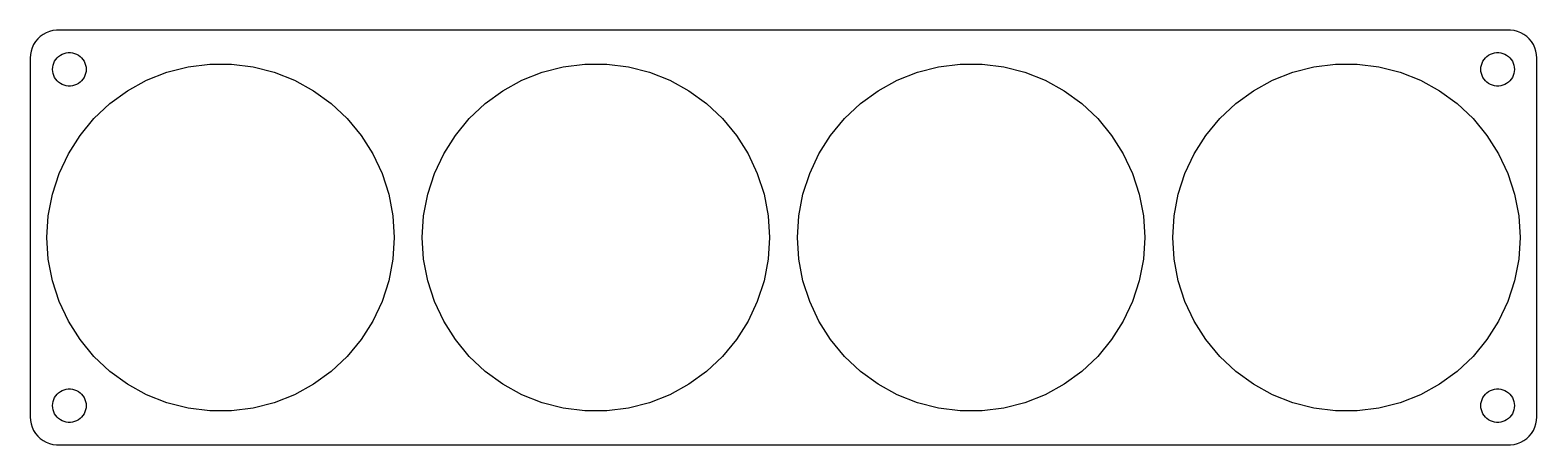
# Model space of a CAD drawing. Header units: metres. Extents: x -134 to 134, y -37 to 37.
import ezdxf

# ---------------------------------------------------------------- set-up
doc = ezdxf.new("R2010")
doc.units = ezdxf.units.M

msp = doc.modelspace()

# ---------------------------------------------------------------- linework, layer by layer
for p, q in [((-133.145, 35.4227), (-133.545, 34.9389)), ((-132.687, 35.8526), (-133.145, 35.4227)), ((-132.179, 36.2216), (-132.687, 35.8526)), ((-131.629, 36.5241), (-132.179, 36.2216)), ((-131.045, 36.7553), (-131.629, 36.5241)), ((-130.437, 36.9114), (-131.045, 36.7553)), ((-129.814, 36.9901), (-130.437, 36.9114)), ((129.814, 36.9901), (-129.814, 36.9901)), ((130.437, 36.9114), (129.814, 36.9901)), ((131.045, 36.7553), (130.437, 36.9114)), ((131.629, 36.5241), (131.045, 36.7553)), ((132.179, 36.2216), (131.629, 36.5241)), ((132.687, 35.8526), (132.179, 36.2216)), ((133.145, 35.4227), (132.687, 35.8526)), ((133.545, 34.9389), (133.145, 35.4227)), ((-134.461, 32.6267), (-134.5, 32)), ((-134.343, 33.2434), (-134.461, 32.6267)), ((-134.149, 33.8406), (-134.343, 33.2434)), ((-133.882, 34.4088), (-134.149, 33.8406)), ((-133.545, 34.9389), (-133.882, 34.4088)), ((-129.687, 32.0536), (-129.412, 32.3115)), ((-129.412, 32.3115), (-129.107, 32.533)), ((-129.107, 32.533), (-128.777, 32.7145)), ((-128.777, 32.7145), (-128.427, 32.8532)), ((-128.427, 32.8532), (-128.062, 32.9469)), ((-128.062, 32.9469), (-127.688, 32.9941)), ((-127.688, 32.9941), (-127.312, 32.9941)), ((-127.312, 32.9941), (-126.938, 32.9469)), ((-126.938, 32.9469), (-126.573, 32.8532)), ((-126.573, 32.8532), (-126.223, 32.7145)), ((-126.223, 32.7145), (-125.893, 32.533)), ((-125.893, 32.533), (-125.588, 32.3115)), ((-125.588, 32.3115), (-125.313, 32.0536)), ((125.313, 32.0536), (125.588, 32.3115)), ((125.588, 32.3115), (125.893, 32.533)), ((125.893, 32.533), (126.223, 32.7145)), ((126.223, 32.7145), (126.573, 32.8532)), ((126.573, 32.8532), (126.938, 32.9469)), ((126.938, 32.9469), (127.312, 32.9941)), ((127.312, 32.9941), (127.688, 32.9941)), ((127.688, 32.9941), (128.062, 32.9469)), ((128.062, 32.9469), (128.427, 32.8532)), ((128.427, 32.8532), (128.777, 32.7145)), ((128.777, 32.7145), (129.107, 32.533)), ((129.107, 32.533), (129.412, 32.3115)), ((129.412, 32.3115), (129.687, 32.0536)), ((133.882, 34.4088), (133.545, 34.9389)), ((134.149, 33.8406), (133.882, 34.4088)), ((134.343, 33.2434), (134.149, 33.8406)), ((134.461, 32.6267), (134.343, 33.2434)), ((134.5, 32), (134.461, 32.6267)), ((-134.5, 32), (-134.5, -32)), ((-130.5, 30), (-130.476, 30.376)), ((-130.476, 29.624), (-130.5, 30)), ((-130.476, 30.376), (-130.406, 30.7461)), ((-130.406, 29.2539), (-130.476, 29.624)), ((-130.406, 30.7461), (-130.289, 31.1044)), ((-130.289, 31.1044), (-130.129, 31.4453)), ((-130.129, 31.4453), (-129.927, 31.7634)), ((-129.927, 31.7634), (-129.687, 32.0536)), ((-125.313, 32.0536), (-125.073, 31.7634)), ((-125.073, 31.7634), (-124.871, 31.4453)), ((-124.871, 31.4453), (-124.711, 31.1044)), ((-124.711, 31.1044), (-124.594, 30.7461)), ((-124.594, 30.7461), (-124.524, 30.376)), ((-124.524, 29.624), (-124.594, 29.2539)), ((-124.524, 30.376), (-124.5, 30)), ((-124.5, 30), (-124.524, 29.624)), ((-110.08, 29.4827), (-106.309, 30.4509)), ((-106.309, 30.4509), (-102.447, 30.9388)), ((-102.447, 30.9388), (-98.5535, 30.9388)), ((-98.5535, 30.9388), (-94.6912, 30.4509)), ((-94.6912, 30.4509), (-90.9205, 29.4827)), ((-43.0795, 29.4827), (-39.3088, 30.4509)), ((-39.3088, 30.4509), (-35.4465, 30.9388)), ((-35.4465, 30.9388), (-31.5535, 30.9388)), ((-31.5535, 30.9388), (-27.6912, 30.4509)), ((-27.6912, 30.4509), (-23.9205, 29.4827)), ((23.9205, 29.4827), (27.6912, 30.4509)), ((27.6912, 30.4509), (31.5535, 30.9388)), ((31.5535, 30.9388), (35.4465, 30.9388)), ((35.4465, 30.9388), (39.3088, 30.4509)), ((39.3088, 30.4509), (43.0795, 29.4827)), ((90.9205, 29.4827), (94.6912, 30.4509)), ((94.6912, 30.4509), (98.5535, 30.9388)), ((98.5535, 30.9388), (102.447, 30.9388)), ((102.447, 30.9388), (106.309, 30.4509)), ((106.309, 30.4509), (110.08, 29.4827)), ((124.5, 30), (124.524, 30.376)), ((124.524, 29.624), (124.5, 30)), ((124.524, 30.376), (124.594, 30.7461)), ((124.594, 29.2539), (124.524, 29.624)), ((124.594, 30.7461), (124.711, 31.1044)), ((124.711, 31.1044), (124.871, 31.4453)), ((124.871, 31.4453), (125.073, 31.7634)), ((125.073, 31.7634), (125.313, 32.0536)), ((129.687, 32.0536), (129.927, 31.7634)), ((129.927, 31.7634), (130.129, 31.4453)), ((130.129, 31.4453), (130.289, 31.1044)), ((130.289, 31.1044), (130.406, 30.7461)), ((130.406, 30.7461), (130.476, 30.376)), ((130.476, 29.624), (130.406, 29.2539)), ((130.476, 30.376), (130.5, 30)), ((130.5, 30), (130.476, 29.624)), ((134.5, -32), (134.5, 32)), ((-130.289, 28.8956), (-130.406, 29.2539)), ((-130.129, 28.5547), (-130.289, 28.8956)), ((-129.927, 28.2366), (-130.129, 28.5547)), ((-129.687, 27.9464), (-129.927, 28.2366)), ((-129.412, 27.6884), (-129.687, 27.9464)), ((-129.107, 27.467), (-129.412, 27.6884)), ((-128.777, 27.2855), (-129.107, 27.467)), ((-128.427, 27.1468), (-128.777, 27.2855)), ((-128.062, 27.0531), (-128.427, 27.1468)), ((-127.688, 27.0059), (-128.062, 27.0531)), ((-127.312, 27.0059), (-127.688, 27.0059)), ((-126.938, 27.0531), (-127.312, 27.0059)), ((-126.573, 27.1468), (-126.938, 27.0531)), ((-126.223, 27.2855), (-126.573, 27.1468)), ((-125.893, 27.467), (-126.223, 27.2855)), ((-125.588, 27.6884), (-125.893, 27.467)), ((-125.313, 27.9464), (-125.588, 27.6884)), ((-125.073, 28.2366), (-125.313, 27.9464)), ((-124.871, 28.5547), (-125.073, 28.2366)), ((-124.711, 28.8956), (-124.871, 28.5547)), ((-124.594, 29.2539), (-124.711, 28.8956)), ((-117.111, 26.1742), (-113.699, 28.0496)), ((-113.699, 28.0496), (-110.08, 29.4827)), ((-90.9205, 29.4827), (-87.3008, 28.0496)), ((-87.3008, 28.0496), (-83.8894, 26.1742)), ((-50.1106, 26.1742), (-46.6992, 28.0496)), ((-46.6992, 28.0496), (-43.0795, 29.4827)), ((-23.9205, 29.4827), (-20.3008, 28.0496)), ((-20.3008, 28.0496), (-16.8894, 26.1742)), ((16.8894, 26.1742), (20.3008, 28.0496)), ((20.3008, 28.0496), (23.9205, 29.4827)), ((43.0795, 29.4827), (46.6992, 28.0496)), ((46.6992, 28.0496), (50.1106, 26.1742)), ((83.8894, 26.1742), (87.3008, 28.0496)), ((87.3008, 28.0496), (90.9205, 29.4827)), ((110.08, 29.4827), (113.699, 28.0496)), ((113.699, 28.0496), (117.111, 26.1742)), ((124.711, 28.8956), (124.594, 29.2539)), ((124.871, 28.5547), (124.711, 28.8956)), ((125.073, 28.2366), (124.871, 28.5547)), ((125.313, 27.9464), (125.073, 28.2366)), ((125.588, 27.6884), (125.313, 27.9464)), ((125.893, 27.467), (125.588, 27.6884)), ((126.223, 27.2855), (125.893, 27.467)), ((126.573, 27.1468), (126.223, 27.2855)), ((126.938, 27.0531), (126.573, 27.1468)), ((127.312, 27.0059), (126.938, 27.0531)), ((127.688, 27.0059), (127.312, 27.0059)), ((128.062, 27.0531), (127.688, 27.0059)), ((128.427, 27.1468), (128.062, 27.0531)), ((128.777, 27.2855), (128.427, 27.1468)), ((129.107, 27.467), (128.777, 27.2855)), ((129.412, 27.6884), (129.107, 27.467)), ((129.687, 27.9464), (129.412, 27.6884)), ((129.927, 28.2366), (129.687, 27.9464)), ((130.129, 28.5547), (129.927, 28.2366)), ((130.289, 28.8956), (130.129, 28.5547)), ((130.406, 29.2539), (130.289, 28.8956)), ((-120.26, 23.8859), (-117.111, 26.1742)), ((-83.8894, 26.1742), (-80.7399, 23.8859)), ((-53.2601, 23.8859), (-50.1106, 26.1742)), ((-16.8894, 26.1742), (-13.7399, 23.8859)), ((13.7399, 23.8859), (16.8894, 26.1742)), ((50.1106, 26.1742), (53.2601, 23.8859)), ((80.7399, 23.8859), (83.8894, 26.1742)), ((117.111, 26.1742), (120.26, 23.8859)), ((-123.098, 21.2209), (-120.26, 23.8859)), ((-80.7399, 23.8859), (-77.902, 21.2209)), ((-56.098, 21.2209), (-53.2601, 23.8859)), ((-13.7399, 23.8859), (-10.902, 21.2209)), ((10.902, 21.2209), (13.7399, 23.8859)), ((53.2601, 23.8859), (56.098, 21.2209)), ((77.902, 21.2209), (80.7399, 23.8859)), ((120.26, 23.8859), (123.098, 21.2209)), ((-125.58, 18.2213), (-123.098, 21.2209)), ((-77.902, 21.2209), (-75.4205, 18.2213)), ((-58.5795, 18.2213), (-56.098, 21.2209)), ((-10.902, 21.2209), (-8.42047, 18.2213)), ((8.42047, 18.2213), (10.902, 21.2209)), ((56.098, 21.2209), (58.5795, 18.2213)), ((75.4205, 18.2213), (77.902, 21.2209)), ((123.098, 21.2209), (125.58, 18.2213)), ((-127.665, 14.9344), (-125.58, 18.2213)), ((-75.4205, 18.2213), (-73.3345, 14.9344)), ((-60.6655, 14.9344), (-58.5795, 18.2213)), ((-8.42047, 18.2213), (-6.33449, 14.9344)), ((6.33449, 14.9344), (8.42047, 18.2213)), ((58.5795, 18.2213), (60.6655, 14.9344)), ((73.3345, 14.9344), (75.4205, 18.2213)), ((125.58, 18.2213), (127.665, 14.9344)), ((-129.323, 11.4118), (-127.665, 14.9344)), ((-73.3345, 14.9344), (-71.6769, 11.4118)), ((-62.3231, 11.4118), (-60.6655, 14.9344)), ((-6.33449, 14.9344), (-4.67693, 11.4118)), ((4.67693, 11.4118), (6.33449, 14.9344)), ((60.6655, 14.9344), (62.3231, 11.4118)), ((71.6769, 11.4118), (73.3345, 14.9344)), ((127.665, 14.9344), (129.323, 11.4118)), ((-130.526, 7.70938), (-129.323, 11.4118)), ((-71.6769, 11.4118), (-70.4739, 7.70938)), ((-63.5261, 7.70938), (-62.3231, 11.4118)), ((-4.67693, 11.4118), (-3.47391, 7.70938)), ((3.47391, 7.70938), (4.67693, 11.4118)), ((62.3231, 11.4118), (63.5261, 7.70938)), ((70.4739, 7.70938), (71.6769, 11.4118)), ((129.323, 11.4118), (130.526, 7.70938)), ((-131.256, 3.88533), (-130.526, 7.70938)), ((-70.4739, 7.70938), (-69.7444, 3.88533)), ((-64.2556, 3.88533), (-63.5261, 7.70938)), ((-3.47391, 7.70938), (-2.74443, 3.88533)), ((2.74443, 3.88533), (3.47391, 7.70938)), ((63.5261, 7.70938), (64.2556, 3.88533)), ((69.7444, 3.88533), (70.4739, 7.70938)), ((130.526, 7.70938), (131.256, 3.88533)), ((-131.5, 0), (-131.256, 3.88533)), ((-69.7444, 3.88533), (-69.5, 0)), ((-64.5, 0), (-64.2556, 3.88533)), ((-2.74443, 3.88533), (-2.5, 0)), ((2.5, 0), (2.74443, 3.88533)), ((64.2556, 3.88533), (64.5, 0)), ((69.5, 0), (69.7444, 3.88533)), ((131.256, 3.88533), (131.5, 0)), ((-131.256, -3.88533), (-131.5, 0)), ((-69.5, 0), (-69.7444, -3.88533)), ((-64.2556, -3.88533), (-64.5, 0)), ((-2.5, 0), (-2.74443, -3.88533)), ((2.74443, -3.88533), (2.5, 0)), ((64.5, 0), (64.2556, -3.88533)), ((69.7444, -3.88533), (69.5, 0)), ((131.5, 0), (131.256, -3.88533)), ((-130.526, -7.70938), (-131.256, -3.88533)), ((-69.7444, -3.88533), (-70.4739, -7.70938)), ((-63.5261, -7.70938), (-64.2556, -3.88533)), ((-2.74443, -3.88533), (-3.47391, -7.70938)), ((3.47391, -7.70938), (2.74443, -3.88533)), ((64.2556, -3.88533), (63.5261, -7.70938)), ((70.4739, -7.70938), (69.7444, -3.88533)), ((131.256, -3.88533), (130.526, -7.70938)), ((-129.323, -11.4118), (-130.526, -7.70938)), ((-70.4739, -7.70938), (-71.6769, -11.4118)), ((-62.3231, -11.4118), (-63.5261, -7.70938)), ((-3.47391, -7.70938), (-4.67693, -11.4118)), ((4.67693, -11.4118), (3.47391, -7.70938)), ((63.5261, -7.70938), (62.3231, -11.4118)), ((71.6769, -11.4118), (70.4739, -7.70938)), ((130.526, -7.70938), (129.323, -11.4118)), ((-127.665, -14.9344), (-129.323, -11.4118)), ((-71.6769, -11.4118), (-73.3345, -14.9344)), ((-60.6655, -14.9344), (-62.3231, -11.4118)), ((-4.67693, -11.4118), (-6.33449, -14.9344)), ((6.33449, -14.9344), (4.67693, -11.4118)), ((62.3231, -11.4118), (60.6655, -14.9344)), ((73.3345, -14.9344), (71.6769, -11.4118)), ((129.323, -11.4118), (127.665, -14.9344)), ((-125.58, -18.2213), (-127.665, -14.9344)), ((-73.3345, -14.9344), (-75.4205, -18.2213)), ((-58.5795, -18.2213), (-60.6655, -14.9344)), ((-6.33449, -14.9344), (-8.42047, -18.2213)), ((8.42047, -18.2213), (6.33449, -14.9344)), ((60.6655, -14.9344), (58.5795, -18.2213)), ((75.4205, -18.2213), (73.3345, -14.9344)), ((127.665, -14.9344), (125.58, -18.2213)), ((-123.098, -21.2209), (-125.58, -18.2213)), ((-75.4205, -18.2213), (-77.902, -21.2209)), ((-56.098, -21.2209), (-58.5795, -18.2213)), ((-8.42047, -18.2213), (-10.902, -21.2209)), ((10.902, -21.2209), (8.42047, -18.2213)), ((58.5795, -18.2213), (56.098, -21.2209)), ((77.902, -21.2209), (75.4205, -18.2213)), ((125.58, -18.2213), (123.098, -21.2209)), ((-120.26, -23.8859), (-123.098, -21.2209)), ((-77.902, -21.2209), (-80.7399, -23.8859)), ((-53.2601, -23.8859), (-56.098, -21.2209)), ((-10.902, -21.2209), (-13.7399, -23.8859)), ((13.7399, -23.8859), (10.902, -21.2209)), ((56.098, -21.2209), (53.2601, -23.8859)), ((80.7399, -23.8859), (77.902, -21.2209)), ((123.098, -21.2209), (120.26, -23.8859)), ((-117.111, -26.1742), (-120.26, -23.8859)), ((-80.7399, -23.8859), (-83.8894, -26.1742)), ((-50.1106, -26.1742), (-53.2601, -23.8859)), ((-13.7399, -23.8859), (-16.8894, -26.1742)), ((16.8894, -26.1742), (13.7399, -23.8859)), ((53.2601, -23.8859), (50.1106, -26.1742)), ((83.8894, -26.1742), (80.7399, -23.8859)), ((120.26, -23.8859), (117.111, -26.1742)), ((-113.699, -28.0496), (-117.111, -26.1742)), ((-83.8894, -26.1742), (-87.3008, -28.0496)), ((-46.6992, -28.0496), (-50.1106, -26.1742)), ((-16.8894, -26.1742), (-20.3008, -28.0496)), ((20.3008, -28.0496), (16.8894, -26.1742)), ((50.1106, -26.1742), (46.6992, -28.0496)), ((87.3008, -28.0496), (83.8894, -26.1742)), ((117.111, -26.1742), (113.699, -28.0496)), ((-130.476, -29.624), (-130.406, -29.2539)), ((-130.406, -29.2539), (-130.289, -28.8956)), ((-130.289, -28.8956), (-130.129, -28.5547)), ((-130.129, -28.5547), (-129.927, -28.2366)), ((-129.927, -28.2366), (-129.687, -27.9464)), ((-129.687, -27.9464), (-129.412, -27.6884)), ((-129.412, -27.6884), (-129.107, -27.467)), ((-129.107, -27.467), (-128.777, -27.2855)), ((-128.777, -27.2855), (-128.427, -27.1468)), ((-128.427, -27.1468), (-128.062, -27.0531)), ((-128.062, -27.0531), (-127.688, -27.0059)), ((-127.688, -27.0059), (-127.312, -27.0059)), ((-127.312, -27.0059), (-126.938, -27.0531)), ((-126.938, -27.0531), (-126.573, -27.1468)), ((-126.573, -27.1468), (-126.223, -27.2855)), ((-126.223, -27.2855), (-125.893, -27.467)), ((-125.893, -27.467), (-125.588, -27.6884)), ((-125.588, -27.6884), (-125.313, -27.9464)), ((-125.313, -27.9464), (-125.073, -28.2366)), ((-125.073, -28.2366), (-124.871, -28.5547)), ((-124.871, -28.5547), (-124.711, -28.8956)), ((-124.711, -28.8956), (-124.594, -29.2539)), ((-124.594, -29.2539), (-124.524, -29.624)), ((-110.08, -29.4827), (-113.699, -28.0496)), ((-106.309, -30.4509), (-110.08, -29.4827)), ((-90.9205, -29.4827), (-94.6912, -30.4509)), ((-87.3008, -28.0496), (-90.9205, -29.4827)), ((-43.0795, -29.4827), (-46.6992, -28.0496)), ((-39.3088, -30.4509), (-43.0795, -29.4827)), ((-23.9205, -29.4827), (-27.6912, -30.4509)), ((-20.3008, -28.0496), (-23.9205, -29.4827)), ((23.9205, -29.4827), (20.3008, -28.0496)), ((27.6912, -30.4509), (23.9205, -29.4827)), ((43.0795, -29.4827), (39.3088, -30.4509)), ((46.6992, -28.0496), (43.0795, -29.4827)), ((90.9205, -29.4827), (87.3008, -28.0496)), ((94.6912, -30.4509), (90.9205, -29.4827)), ((110.08, -29.4827), (106.309, -30.4509)), ((113.699, -28.0496), (110.08, -29.4827)), ((124.524, -29.624), (124.594, -29.2539)), ((124.594, -29.2539), (124.711, -28.8956)), ((124.711, -28.8956), (124.871, -28.5547)), ((124.871, -28.5547), (125.073, -28.2366)), ((125.073, -28.2366), (125.313, -27.9464)), ((125.313, -27.9464), (125.588, -27.6884)), ((125.588, -27.6884), (125.893, -27.467)), ((125.893, -27.467), (126.223, -27.2855)), ((126.223, -27.2855), (126.573, -27.1468)), ((126.573, -27.1468), (126.938, -27.0531)), ((126.938, -27.0531), (127.312, -27.0059)), ((127.312, -27.0059), (127.688, -27.0059)), ((127.688, -27.0059), (128.062, -27.0531)), ((128.062, -27.0531), (128.427, -27.1468)), ((128.427, -27.1468), (128.777, -27.2855)), ((128.777, -27.2855), (129.107, -27.467)), ((129.107, -27.467), (129.412, -27.6884)), ((129.412, -27.6884), (129.687, -27.9464)), ((129.687, -27.9464), (129.927, -28.2366)), ((129.927, -28.2366), (130.129, -28.5547)), ((130.129, -28.5547), (130.289, -28.8956)), ((130.289, -28.8956), (130.406, -29.2539)), ((130.406, -29.2539), (130.476, -29.624)), ((-134.5, -32), (-134.461, -32.6267)), ((-130.5, -30), (-130.476, -29.624)), ((-130.476, -30.376), (-130.5, -30)), ((-130.406, -30.7461), (-130.476, -30.376)), ((-130.289, -31.1044), (-130.406, -30.7461)), ((-130.129, -31.4453), (-130.289, -31.1044)), ((-129.927, -31.7634), (-130.129, -31.4453)), ((-129.687, -32.0536), (-129.927, -31.7634)), ((-129.412, -32.3115), (-129.687, -32.0536)), ((-125.313, -32.0536), (-125.588, -32.3115)), ((-125.073, -31.7634), (-125.313, -32.0536)), ((-124.871, -31.4453), (-125.073, -31.7634)), ((-124.711, -31.1044), (-124.871, -31.4453)), ((-124.594, -30.7461), (-124.711, -31.1044)), ((-124.524, -30.376), (-124.594, -30.7461)), ((-124.524, -29.624), (-124.5, -30)), ((-124.5, -30), (-124.524, -30.376)), ((-102.447, -30.9388), (-106.309, -30.4509)), ((-98.5535, -30.9388), (-102.447, -30.9388)), ((-94.6912, -30.4509), (-98.5535, -30.9388)), ((-35.4465, -30.9388), (-39.3088, -30.4509)), ((-31.5535, -30.9388), (-35.4465, -30.9388)), ((-27.6912, -30.4509), (-31.5535, -30.9388)), ((31.5535, -30.9388), (27.6912, -30.4509)), ((35.4465, -30.9388), (31.5535, -30.9388)), ((39.3088, -30.4509), (35.4465, -30.9388)), ((98.5535, -30.9388), (94.6912, -30.4509)), ((102.447, -30.9388), (98.5535, -30.9388)), ((106.309, -30.4509), (102.447, -30.9388)), ((124.5, -30), (124.524, -29.624)), ((124.524, -30.376), (124.5, -30)), ((124.594, -30.7461), (124.524, -30.376)), ((124.711, -31.1044), (124.594, -30.7461)), ((124.871, -31.4453), (124.711, -31.1044)), ((125.073, -31.7634), (124.871, -31.4453)), ((125.313, -32.0536), (125.073, -31.7634)), ((125.588, -32.3115), (125.313, -32.0536)), ((129.687, -32.0536), (129.412, -32.3115)), ((129.927, -31.7634), (129.687, -32.0536)), ((130.129, -31.4453), (129.927, -31.7634)), ((130.289, -31.1044), (130.129, -31.4453)), ((130.406, -30.7461), (130.289, -31.1044)), ((130.476, -30.376), (130.406, -30.7461)), ((130.476, -29.624), (130.5, -30)), ((130.5, -30), (130.476, -30.376)), ((134.461, -32.6267), (134.5, -32)), ((-134.461, -32.6267), (-134.343, -33.2434)), ((-134.343, -33.2434), (-134.149, -33.8406)), ((-134.149, -33.8406), (-133.882, -34.4088)), ((-133.882, -34.4088), (-133.545, -34.9389)), ((-133.545, -34.9389), (-133.145, -35.4227)), ((-129.107, -32.533), (-129.412, -32.3115)), ((-128.777, -32.7145), (-129.107, -32.533)), ((-128.427, -32.8532), (-128.777, -32.7145)), ((-128.062, -32.9469), (-128.427, -32.8532)), ((-127.688, -32.9941), (-128.062, -32.9469)), ((-127.312, -32.9941), (-127.688, -32.9941)), ((-126.938, -32.9469), (-127.312, -32.9941)), ((-126.573, -32.8532), (-126.938, -32.9469)), ((-126.223, -32.7145), (-126.573, -32.8532)), ((-125.893, -32.533), (-126.223, -32.7145)), ((-125.588, -32.3115), (-125.893, -32.533)), ((125.893, -32.533), (125.588, -32.3115)), ((126.223, -32.7145), (125.893, -32.533)), ((126.573, -32.8532), (126.223, -32.7145)), ((126.938, -32.9469), (126.573, -32.8532)), ((127.312, -32.9941), (126.938, -32.9469)), ((127.688, -32.9941), (127.312, -32.9941)), ((128.062, -32.9469), (127.688, -32.9941)), ((128.427, -32.8532), (128.062, -32.9469)), ((128.777, -32.7145), (128.427, -32.8532)), ((129.107, -32.533), (128.777, -32.7145)), ((129.412, -32.3115), (129.107, -32.533)), ((133.145, -35.4227), (133.545, -34.9389)), ((133.545, -34.9389), (133.882, -34.4088)), ((133.882, -34.4088), (134.149, -33.8406)), ((134.149, -33.8406), (134.343, -33.2434)), ((134.343, -33.2434), (134.461, -32.6267)), ((-133.145, -35.4227), (-132.687, -35.8526)), ((-132.687, -35.8526), (-132.179, -36.2216)), ((-132.179, -36.2216), (-131.629, -36.5241)), ((-131.629, -36.5241), (-131.045, -36.7553)), ((-131.045, -36.7553), (-130.437, -36.9114)), ((-130.437, -36.9114), (-129.814, -36.9901)), ((-129.814, -36.9901), (129.814, -36.9901)), ((129.814, -36.9901), (130.437, -36.9114)), ((130.437, -36.9114), (131.045, -36.7553)), ((131.045, -36.7553), (131.629, -36.5241)), ((131.629, -36.5241), (132.179, -36.2216)), ((132.179, -36.2216), (132.687, -35.8526)), ((132.687, -35.8526), (133.145, -35.4227))]:
    msp.add_line(p, q)

doc.saveas('drawing.dxf')
